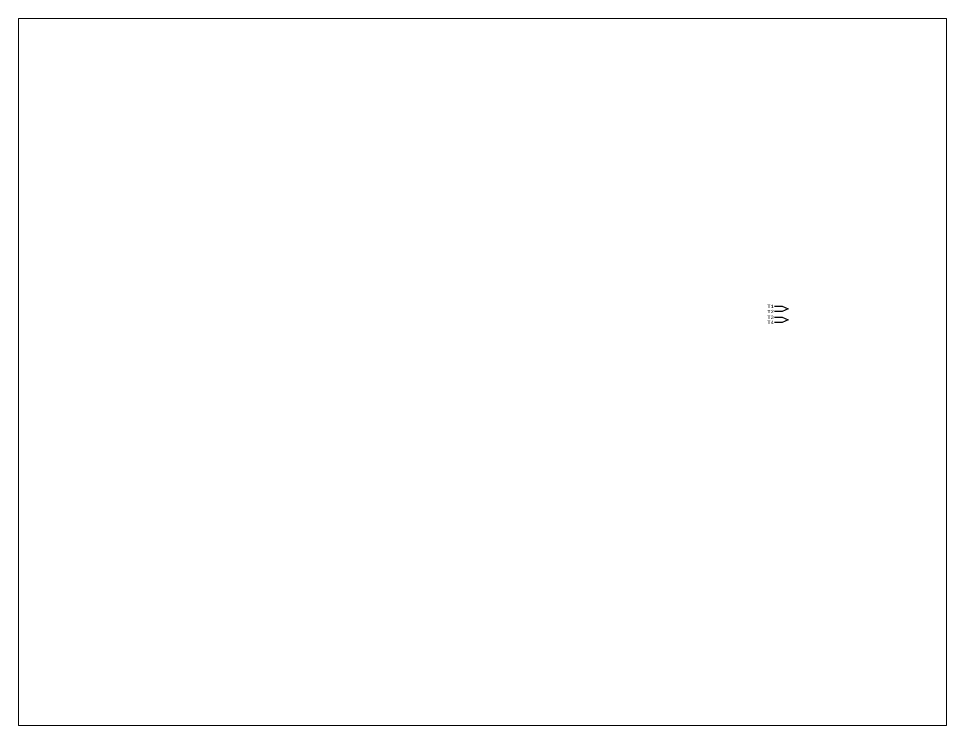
# Paper-space layout 'Layout1' of a CAD drawing. Header units: millimetres. Extents: x 27 to 240, y 20 to 183.
# The model-space entities are those that its viewports show. They can reach past a viewport. Long polylines and large blocks are cut down to what shows.
import ezdxf
from ezdxf.enums import TextEntityAlignment as Align

# ---------------------------------------------------------------- set-up
doc = ezdxf.new("R2010")
doc.units = ezdxf.units.MM
doc.styles.add('Courier', font='COUR.TTF', dxfattribs={"height": 1.5})

msp = doc.modelspace()

# ---------------------------------------------------------------- linework, layer by layer
at = {"color": 1}
for points in [[(343.71, 178.65), (347.21, 178.65), (349.95, 177.4), (347.21, 176.15), (343.71, 176.15)], [(343.71, 173.65), (347.21, 173.65), (349.95, 172.4), (347.21, 171.15), (343.71, 171.15)]]:
    msp.add_lwpolyline(points, dxfattribs=at)

# ---------------------------------------------------------------- texts
at = {"color": 7, "style": 'Courier'}
for tag, p in [('T1', (343.45, 178.59)), ('T2', (343.45, 176.22)), ('T3', (343.45, 173.59)), ('T4', (343.45, 171.22))]:
    msp.add_attdef(tag, text='', height=1.5, dxfattribs=at).set_placement(p, align=Align.MIDDLE_RIGHT)

psp = doc.layouts.get("Layout1")

# ---------------------------------------------------------------- viewports
at = {"layer": '0'}
psp.add_viewport(center=(133.35, 101.6), size=(213.36, 162.56), view_center_point=(210, 148.5), view_height=323.8171, dxfattribs=at)

doc.saveas('drawing.dxf')
